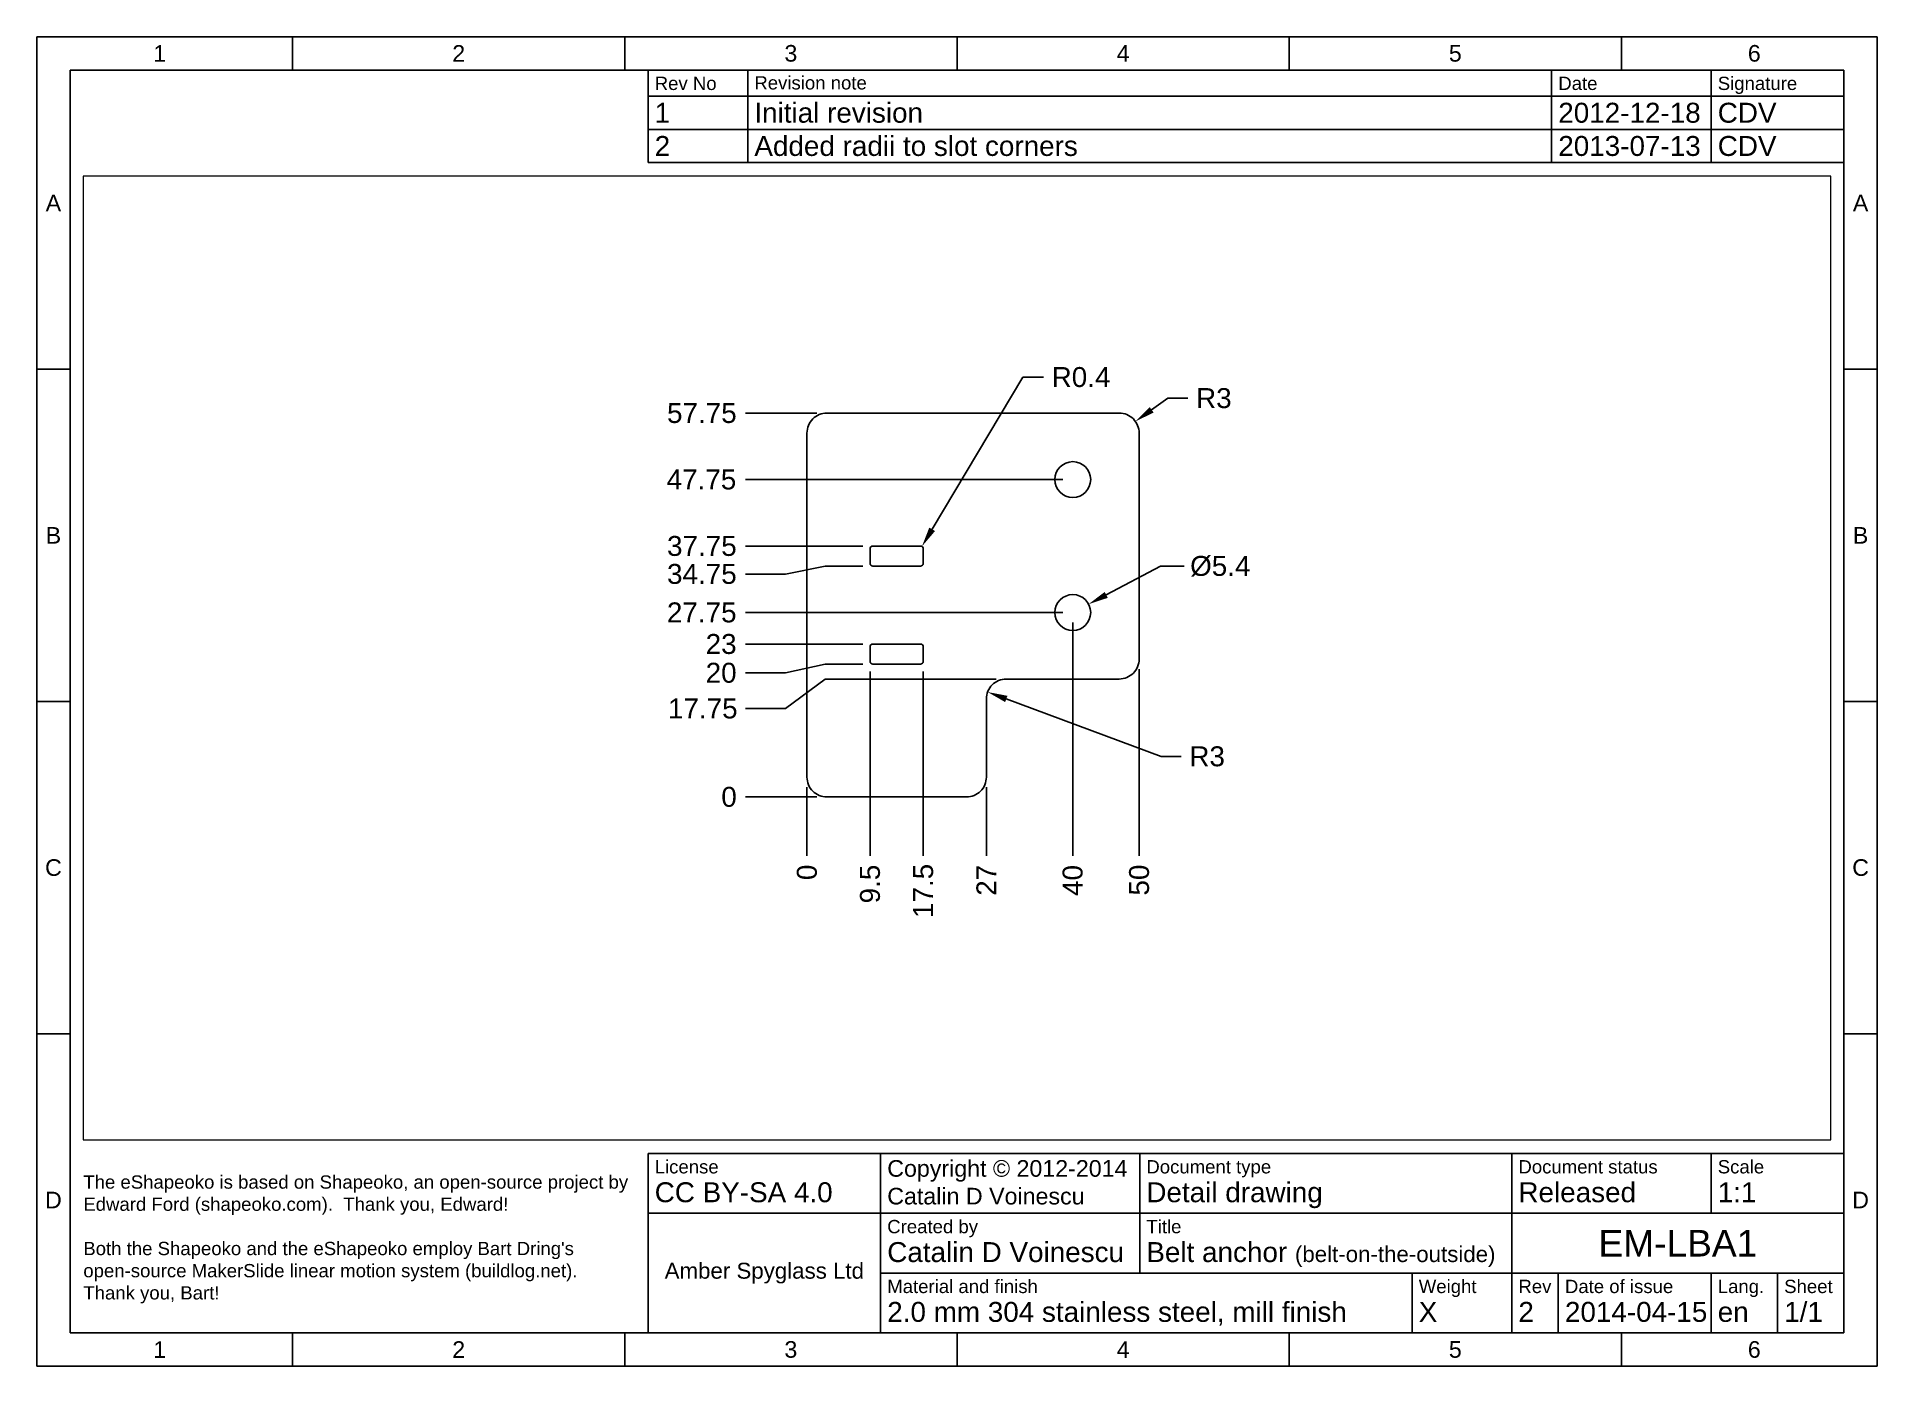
# Paper-space layout 'Sheet1' of a CAD drawing. Header units: millimetres. Extents: x 15 to 292, y 5 to 205.
# The model-space entities are those that its viewports show. They can reach past a viewport. Long polylines and large blocks are cut down to what shows.
import ezdxf

# ---------------------------------------------------------------- set-up
doc = ezdxf.new("R2010")
doc.units = ezdxf.units.MM
doc.layers.add('Dimensions', color=7, linetype='Continuous')
doc.layers.add('Parts', color=7, linetype='Continuous')
doc.styles.get("Standard").update_dxf_attribs({"font": 'arial.ttf'})
doc.dimstyles.new('Copy of Standard', dxfattribs={"dimtxt": 3, "dimasz": 3, "dimexe": 3, "dimexo": 1.5, "dimgap": 1.5, "dimtad": 0, "dimtoh": 1, "dimdsep": 46, "dimtxsty": 'Standard', "dimcen": 0, "dimadec": 0, "dimazin": 2, "dimtfac": 1, "dimtofl": 0, "dimtmove": 0, "dimatfit": 3, "dimfxl": 1, "dimtolj": 1, "dimtzin": 0, "dimarcsym": 0})

# ---------------------------------------------------------------- blocks, each defined once
blk = doc.blocks.new('*D1')
at = {"layer": 'Defpoints', "color": 0}
for p in [(-9.25, 57.75), (3, 57.75), (0, 0)]:
    blk.add_point(p, dxfattribs=at)
at = {"layer": 'Dimensions', "color": 0, "lineweight": -2}
blk.add_line((1.5, 57.75), (-9.25, 57.75), dxfattribs=at)
at = {"layer": 'Dimensions', "color": 0, "insert": (-15.82, 57.75), "char_height": 3, "attachment_point": 5}
blk.add_mtext('\\A1;57.75', dxfattribs=at)
blk = doc.blocks.new('*D2')
at = {"layer": 'Defpoints', "color": 0}
for p in [(-9.25, 0), (0, 0), (3, 0)]:
    blk.add_point(p, dxfattribs=at)
at = {"layer": 'Dimensions', "color": 0, "lineweight": -2}
blk.add_line((1.5, 0), (-9.25, 0), dxfattribs=at)
at = {"layer": 'Dimensions', "color": 0, "insert": (-11.73, 0), "char_height": 3, "attachment_point": 5}
blk.add_mtext('\\A1;0', dxfattribs=at)
blk = doc.blocks.new('*D3')
at = {"layer": 'Defpoints', "color": 0}
for p in [(-9.25, 37.75), (9.9, 37.75), (0, 0)]:
    blk.add_point(p, dxfattribs=at)
at = {"layer": 'Dimensions', "color": 0, "lineweight": -2}
blk.add_line((8.4, 37.75), (-9.25, 37.75), dxfattribs=at)
at = {"layer": 'Dimensions', "color": 0, "insert": (-15.82, 37.75), "char_height": 3, "attachment_point": 5}
blk.add_mtext('\\A1;37.75', dxfattribs=at)
blk = doc.blocks.new('*D4')
at = {"layer": 'Defpoints', "color": 0}
for p in [(-9.25, 33.54), (9.9, 34.75), (0, 0)]:
    blk.add_point(p, dxfattribs=at)
at = {"layer": 'Dimensions', "color": 0, "lineweight": -2}
for p, q in [((-3.25, 33.54), (-9.25, 33.54)), ((2.75, 34.75), (-3.25, 33.54)), ((8.4, 34.75), (2.75, 34.75))]:
    blk.add_line(p, q, dxfattribs=at)
at = {"layer": 'Dimensions', "color": 0, "insert": (-15.82, 33.54), "char_height": 3, "attachment_point": 5}
blk.add_mtext('\\A1;34.75', dxfattribs=at)
blk = doc.blocks.new('*D5')
at = {"layer": 'Defpoints', "color": 0}
for p in [(-9.25, 23), (9.9, 23), (0, 0)]:
    blk.add_point(p, dxfattribs=at)
at = {"layer": 'Dimensions', "color": 0, "lineweight": -2}
blk.add_line((8.4, 23), (-9.25, 23), dxfattribs=at)
at = {"layer": 'Dimensions', "color": 0, "insert": (-12.92, 23), "char_height": 3, "attachment_point": 5}
blk.add_mtext('\\A1;23', dxfattribs=at)
blk = doc.blocks.new('*D6')
at = {"layer": 'Defpoints', "color": 0}
for p in [(9.9, 20), (-9.25, 18.67), (0, 0)]:
    blk.add_point(p, dxfattribs=at)
at = {"layer": 'Dimensions', "color": 0, "lineweight": -2}
for p, q in [((2.75, 20), (-3.25, 18.67)), ((8.4, 20), (2.75, 20)), ((-3.25, 18.67), (-9.25, 18.67))]:
    blk.add_line(p, q, dxfattribs=at)
at = {"layer": 'Dimensions', "color": 0, "insert": (-12.92, 18.67), "char_height": 3, "attachment_point": 5}
blk.add_mtext('\\A1;20', dxfattribs=at)
blk = doc.blocks.new('*D7')
at = {"layer": 'Defpoints', "color": 0}
for p in [(-9.25, 47.75), (40, 47.75), (0, 0)]:
    blk.add_point(p, dxfattribs=at)
at = {"layer": 'Dimensions', "color": 0, "lineweight": -2}
blk.add_line((38.5, 47.75), (-9.25, 47.75), dxfattribs=at)
at = {"layer": 'Dimensions', "color": 0, "insert": (-15.88, 47.75), "char_height": 3, "attachment_point": 5}
blk.add_mtext('\\A1;47.75', dxfattribs=at)
blk = doc.blocks.new('*D8')
at = {"layer": 'Defpoints', "color": 0}
for p in [(-9.25, 27.75), (40, 27.75), (0, 0)]:
    blk.add_point(p, dxfattribs=at)
at = {"layer": 'Dimensions', "color": 0, "lineweight": -2}
blk.add_line((38.5, 27.75), (-9.25, 27.75), dxfattribs=at)
at = {"layer": 'Dimensions', "color": 0, "insert": (-15.84, 27.75), "char_height": 3, "attachment_point": 5}
blk.add_mtext('\\A1;27.75', dxfattribs=at)
blk = doc.blocks.new('*D9')
at = {"layer": 'Defpoints', "color": 0}
for p in [(30, 17.75), (-9.25, 13.3), (0, 0)]:
    blk.add_point(p, dxfattribs=at)
at = {"layer": 'Dimensions', "color": 0, "lineweight": -2}
for p, q in [((2.75, 17.75), (-3.25, 13.3)), ((28.5, 17.75), (2.75, 17.75)), ((-3.25, 13.3), (-9.25, 13.3))]:
    blk.add_line(p, q, dxfattribs=at)
at = {"layer": 'Dimensions', "color": 0, "insert": (-15.68, 13.3), "char_height": 3, "attachment_point": 5}
blk.add_mtext('\\A1;17.75', dxfattribs=at)
blk = doc.blocks.new('*D10')
at = {"layer": 'Defpoints', "color": 0}
for p in [(0, 3), (0, 0), (0, -8.86)]:
    blk.add_point(p, dxfattribs=at)
at = {"layer": 'Dimensions', "color": 0, "lineweight": -2}
blk.add_line((0, 1.5), (0, -8.86), dxfattribs=at)
at = {"layer": 'Dimensions', "color": 0, "insert": (0, -11.34), "char_height": 3, "attachment_point": 5, "rotation": 90}
blk.add_mtext('\\A1;0', dxfattribs=at)
blk = doc.blocks.new('*D11')
at = {"layer": 'Defpoints', "color": 0}
for p in [(9.5, 20.4), (0, 0), (9.5, -8.86)]:
    blk.add_point(p, dxfattribs=at)
at = {"layer": 'Dimensions', "color": 0, "lineweight": -2}
blk.add_line((9.5, 18.9), (9.5, -8.86), dxfattribs=at)
at = {"layer": 'Dimensions', "color": 0, "insert": (9.5, -13.1), "char_height": 3, "attachment_point": 5, "rotation": 90}
blk.add_mtext('\\A1;9.5', dxfattribs=at)
blk = doc.blocks.new('*D12')
at = {"layer": 'Defpoints', "color": 0}
for p in [(17.5, 20.4), (0, 0), (17.5, -8.86)]:
    blk.add_point(p, dxfattribs=at)
at = {"layer": 'Dimensions', "color": 0, "lineweight": -2}
blk.add_line((17.5, 18.9), (17.5, -8.86), dxfattribs=at)
at = {"layer": 'Dimensions', "color": 0, "insert": (17.5, -14.13), "char_height": 3, "attachment_point": 5, "rotation": 90}
blk.add_mtext('\\A1;17.5', dxfattribs=at)
blk = doc.blocks.new('*D13')
at = {"layer": 'Defpoints', "color": 0}
for p in [(27, 3), (0, 0), (27, -8.86)]:
    blk.add_point(p, dxfattribs=at)
at = {"layer": 'Dimensions', "color": 0, "lineweight": -2}
blk.add_line((27, 1.5), (27, -8.86), dxfattribs=at)
at = {"layer": 'Dimensions', "color": 0, "insert": (27, -12.53), "char_height": 3, "attachment_point": 5, "rotation": 90}
blk.add_mtext('\\A1;27', dxfattribs=at)
blk = doc.blocks.new('*D14')
at = {"layer": 'Defpoints', "color": 0}
for p in [(40, 27.75), (0, 0), (40, -8.86)]:
    blk.add_point(p, dxfattribs=at)
at = {"layer": 'Dimensions', "color": 0, "lineweight": -2}
blk.add_line((40, 26.25), (40, -8.86), dxfattribs=at)
at = {"layer": 'Dimensions', "color": 0, "insert": (40, -12.56), "char_height": 3, "attachment_point": 5, "rotation": 90}
blk.add_mtext('\\A1;40', dxfattribs=at)
blk = doc.blocks.new('*D15')
at = {"layer": 'Defpoints', "color": 0}
for p in [(50, 20.75), (0, 0), (50, -8.86)]:
    blk.add_point(p, dxfattribs=at)
at = {"layer": 'Dimensions', "color": 0, "lineweight": -2}
blk.add_line((50, 19.25), (50, -8.86), dxfattribs=at)
at = {"layer": 'Dimensions', "color": 0, "insert": (50, -12.5), "char_height": 3, "attachment_point": 5, "rotation": 90}
blk.add_mtext('\\A1;50', dxfattribs=at)
blk = doc.blocks.new('*D16')
at = {"layer": 'Defpoints', "color": 0}
for p in [(49.44, 56.5), (47, 54.75)]:
    blk.add_point(p, dxfattribs=at)
at = {"layer": 'Dimensions', "color": 0, "lineweight": -2}
for p in [(51.88, 58.24), (57.32, 59.99)]:
    blk.add_line(p, (54.32, 59.99), dxfattribs=at)
at = {"layer": 'Dimensions', "color": 0}
blk.add_solid([(51.59, 58.65), (52.17, 57.84), (49.44, 56.5)], dxfattribs=at)
at = {"layer": 'Dimensions', "color": 0, "insert": (61.24, 59.99), "char_height": 3, "attachment_point": 5}
blk.add_mtext('\\A1;R3', dxfattribs=at)
blk = doc.blocks.new('*D17')
at = {"layer": 'Defpoints', "color": 0}
for p in [(27.19, 15.79), (30, 14.75)]:
    blk.add_point(p, dxfattribs=at)
at = {"layer": 'Dimensions', "color": 0, "lineweight": -2}
for p, q in [((53.32, 6.1), (30, 14.75)), ((56.32, 6.1), (53.32, 6.1))]:
    blk.add_line(p, q, dxfattribs=at)
at = {"layer": 'Dimensions', "color": 0}
blk.add_solid([(30.17, 15.22), (29.83, 14.28), (27.19, 15.79)], dxfattribs=at)
at = {"layer": 'Dimensions', "color": 0, "insert": (60.23, 6.1), "char_height": 3, "attachment_point": 5}
blk.add_mtext('\\A1;R3', dxfattribs=at)
blk = doc.blocks.new('*D18')
at = {"layer": 'Defpoints', "color": 0}
for p in [(17.1, 37.35), (17.3, 37.69)]:
    blk.add_point(p, dxfattribs=at)
at = {"layer": 'Dimensions', "color": 0, "lineweight": -2}
for p, q in [((32.5, 63.16), (18.84, 40.27)), ((35.59, 63.16), (32.5, 63.16))]:
    blk.add_line(p, q, dxfattribs=at)
at = {"layer": 'Dimensions', "color": 0}
blk.add_solid([(18.41, 40.53), (19.27, 40.01), (17.3, 37.69)], dxfattribs=at)
at = {"layer": 'Dimensions', "color": 0, "insert": (41.25, 63.16), "char_height": 3, "attachment_point": 5}
blk.add_mtext('\\A1;R0.4', dxfattribs=at)
blk = doc.blocks.new('*D19')
at = {"layer": 'Defpoints', "color": 0}
for p in [(42.39, 29.01), (37.61, 26.49)]:
    blk.add_point(p, dxfattribs=at)
at = {"layer": 'Dimensions', "color": 0, "lineweight": -2}
for p, q in [((53.21, 34.71), (45.04, 30.41)), ((56.75, 34.71), (53.21, 34.71))]:
    blk.add_line(p, q, dxfattribs=at)
at = {"layer": 'Dimensions', "color": 0}
blk.add_solid([(44.81, 30.85), (45.28, 29.96), (42.39, 29.01)], dxfattribs=at)
at = {"layer": 'Dimensions', "color": 0, "insert": (62.21, 34.71), "char_height": 3, "attachment_point": 5}
blk.add_mtext('\\A1;%%c5.4', dxfattribs=at)

msp = doc.modelspace()

# ---------------------------------------------------------------- linework, layer by layer
at = {"layer": 'Parts'}
for points in [[(50, 20.75), (50, 54.75, 0.4142136), (47, 57.75), (3, 57.75, 0.4142136), (0, 54.75), (0, 3, 0.4142136), (3, 0), (24, 0, 0.4142136), (27, 3), (27, 14.75, -0.4142136), (30, 17.75), (47, 17.75, 0.4142136)], [(17.1, 34.75), (9.9, 34.75, -0.4142136), (9.5, 35.15), (9.5, 37.35, -0.4142136), (9.9, 37.75), (17.1, 37.75, -0.4142136), (17.5, 37.35), (17.5, 35.15, -0.4142136)], [(17.1, 20), (9.9, 20, -0.4142136), (9.5, 20.4), (9.5, 22.6, -0.4142136), (9.9, 23), (17.1, 23, -0.4142136), (17.5, 22.6), (17.5, 20.4, -0.4142136)]]:
    msp.add_lwpolyline(points, format="xyb", close=True, dxfattribs=at)
for centre in [(40, 47.75), (40, 27.75)]:
    msp.add_circle(centre, 2.7, dxfattribs=at)

# ---------------------------------------------------------------- dimensions: what is measured, and where the dimension line sits
at = {"layer": 'Dimensions'}
dim = msp.add_radius_dim(center=(17.1, 37.35), mpoint=(17.305, 37.694), dimstyle='Copy of Standard', dxfattribs=at)
dim.commit()
dim.dimension.update_dxf_attribs({"geometry": '*D18', "text_midpoint": (41.25, 63.163), "dimtype": 132})
dim = msp.add_radius_dim(center=(47, 54.75), mpoint=(49.44, 56.496), dimstyle='Copy of Standard', dxfattribs=at)
dim.commit()
dim.dimension.update_dxf_attribs({"geometry": '*D16', "text_midpoint": (61.235, 59.988)})
for feature_location, offset, dtype, picture, middle in [((3, 57.75), (-12.25, 0), 0, '*D1', (-15.817, 57.75)), ((40, 47.75), (-49.25, 0), 0, '*D7', (-15.877, 47.75)), ((9.9, 37.75), (-19.15, 0), 0, '*D3', (-15.815, 37.75)), ((9.9, 34.75), (-19.15, -1.214), 0, '*D4', (-15.815, 33.536)), ((40, 27.75), (-49.25, 0), 0, '*D8', (-15.842, 27.75)), ((40, 27.75), (0, -36.614), 1, '*D14', (40, -12.564)), ((9.9, 23), (-19.15, 0), 0, '*D5', (-12.922, 23)), ((9.9, 20), (-19.15, -1.332), 0, '*D6', (-12.916, 18.668)), ((50, 20.75), (0, -29.614), 1, '*D15', (50, -12.504)), ((9.5, 20.4), (0, -29.264), 1, '*D11', (9.5, -13.103)), ((17.5, 20.4), (0, -29.264), 1, '*D12', (17.5, -14.126)), ((30, 17.75), (-39.25, -4.446), 0, '*D9', (-15.676, 13.304)), ((0, 3), (0, -11.863911206), 1, '*D10', (0, -11.340411206)), ((27, 3), (0, -11.864), 1, '*D13', (27, -12.534)), ((3, 0), (-12.249720936, 0), 0, '*D2', (-11.726220936, 0))]:
    dim = msp.add_ordinate_dim(feature_location=feature_location, offset=offset, dtype=dtype, origin=(0, 0), dimstyle='Copy of Standard', dxfattribs=at)
    dim.commit()
    dim.dimension.update_dxf_attribs({"geometry": picture, "text_midpoint": middle})
dim = msp.add_diameter_dim_2p(p1=(37.611, 26.492), p2=(42.389, 29.008), dimstyle='Copy of Standard', dxfattribs=at)
dim.commit()
dim.dimension.update_dxf_attribs({"geometry": '*D19', "text_midpoint": (62.208, 34.708), "dimtype": 131})
dim = msp.add_radius_dim(center=(30, 14.75), mpoint=(27.187, 15.794), dimstyle='Copy of Standard', override={"dimtmove": 1}, dxfattribs=at)
dim.commit()
dim.dimension.update_dxf_attribs({"geometry": '*D17', "text_midpoint": (53.318, 6.098), "dimtype": 132})

psp = doc.layouts.new('Sheet1')

# ---------------------------------------------------------------- linework, layer by layer
for p, q in [((292, 205), (15, 205)), ((15, 205), (15, 5)), ((53.5, 205), (53.5, 200)), ((103.5, 205), (103.5, 200)), ((153.5, 205), (153.5, 200)), ((203.5, 205), (203.5, 200)), ((253.5, 205), (253.5, 200)), ((292, 5), (292, 205)), ((287, 200), (20, 200)), ((20, 200), (20, 10)), ((107, 200.08), (107, 196.08)), ((287, 200), (107, 200)), ((122, 200.08), (122, 196.08)), ((243, 196.08), (243, 200)), ((267, 196.08), (267, 200)), ((287, 10), (287, 200)), ((287, 196.08), (287, 200)), ((107, 196.08), (287, 196.08)), ((107, 196.08), (107, 191.08)), ((122, 196.08), (122, 191.08)), ((243, 191.08), (243, 196.08)), ((267, 191.08), (267, 196.08)), ((287, 191.08), (287, 196.08)), ((107, 191.08), (287, 191.08)), ((107, 191.08), (107, 186.08)), ((122, 191.08), (122, 186.08)), ((243, 186.08), (243, 191.08)), ((267, 186.08), (267, 191.08)), ((287, 186.08), (287, 191.08)), ((107, 186.08), (287, 186.08)), ((15, 155), (20, 155)), ((287, 155), (292, 155)), ((15, 105), (20, 105)), ((287, 105), (292, 105)), ((15, 55), (20, 55)), ((287, 55), (292, 55)), ((287, 40), (287, 10)), ((107, 10), (107, 37)), ((107, 37), (287, 37)), ((142, 10), (142, 37)), ((181, 19), (181, 37)), ((237, 10), (237, 37)), ((267, 28), (267, 37)), ((107, 28), (287, 28)), ((142, 19), (287, 19)), ((222, 10), (222, 19)), ((244, 10), (244, 19)), ((267, 10), (267, 19)), ((277, 10), (277, 19)), ((20, 10), (287, 10)), ((53.5, 10), (53.5, 5)), ((103.5, 10), (103.5, 5)), ((287, 10), (107, 10)), ((107, 10), (287, 10)), ((153.5, 10), (153.5, 5)), ((203.5, 10), (203.5, 5)), ((253.5, 10), (253.5, 5)), ((15, 5), (292, 5))]:
    psp.add_line(p, q)

# ---------------------------------------------------------------- texts
for s, insert, char_height, width, attachment_point in [('{1}', (33.5, 202.5), 2.5, 40, 5), ('{2}', (78.5, 202.5), 2.5, 50, 5), ('{3}', (128.5, 202.5), 2.5, 50, 5), ('{4}', (178.5, 202.5), 2.5, 50, 5), ('{5}', (228.5, 202.5), 2.5, 50, 5), ('{6}', (273.5, 202.5), 2.5, 40, 5), ('{Rev No}', (108, 199), 2, 13, 1), ('{Revision note}', (123, 199.08), 2, 99, 1), ('{Date}', (244, 199), 2, 22, 1), ('{Signature}', (268, 199), 2, 18, 1), ('{1}', (108, 195.08), 3, 13, 1), ('{Initial revision}', (123, 195.08), 3, 99, 1), ('{2012-12-18}', (244, 195.08), 3, 22, 1), ('{CDV}', (268, 195.08), 3, 18, 1), ('{2}', (108, 190.08), 3, 13, 1), ('{Added radii to slot corners}', (123, 190.08), 3, 99, 1), ('{2013-07-13}', (244, 190.08), 3, 22, 1), ('{CDV}', (268, 190.08), 3, 18, 1), ('{A}', (17.5, 180), 2.5, 5, 5), ('{A}', (289.5, 180), 2.5, 5, 5), ('{B}', (17.5, 130), 2.5, 5, 5), ('{B}', (289.5, 130), 2.5, 5, 5), ('{C}', (17.5, 80), 2.5, 5, 5), ('{C}', (289.5, 80), 2.5, 5, 5), ('{License\\P\\H1.5x;CC BY-SA 4.0}', (108, 36), 2, 33, 1), ('{Copyright © 2012-2014\\PCatalin D Voinescu}', (143, 36), 2.5, 37, 1), ('{Scale\\P\\H1.5x;1:1}', (268, 36), 2, 18, 1), ("{\\PThe eShapeoko is based on Shapeoko, an open-source project by Edward Ford (shapeoko.com).  Thank you, Edward!\\P\\PBoth the Shapeoko and the eShapeoko employ Bart Dring's open-source MakerSlide linear motion system (buildlog.net).  Thank you, Bart!}", (22, 37.04), 2, 83, 1), ('{Document type\\P\\H1.5x;Detail drawing}', (182, 36), 2, 54, 1), ('{Document status\\P\\H1.5x;Released}', (238, 36), 2, 28, 1), ('{D}', (17.5, 30), 2.5, 5, 5), ('{D}', (289.5, 30), 2.5, 5, 5), ('{Created by\\P\\H1.5x;Catalin D Voinescu}', (143, 27), 2, 37, 1), ('{Title\\P\\H1.5x;Belt anchor \\H0.8x;(belt-on-the-outside)}', (182, 27), 2, 54, 1), ('{EM-LBA1}', (262, 23.5), 4, 48, 5), ('{\\H0.8x;Amber Spyglass Ltd}', (124.5, 19), 3, 33, 5), ('{Material and finish\\P\\H1.5x;2.0 mm 304 stainless steel, mill finish}', (143, 18), 2, 78, 1), ('{Weight\\P\\H1.5x;X}', (223, 18), 2, 13, 1), ('{Rev\\P\\H1.5x;2}', (238, 18), 2, 6, 1), ('{Date of issue\\P\\H1.5x;2014-04-15}', (245, 18), 2, 21.3076, 1), ('{Lang.\\P\\H1.5x;en}', (268, 18), 2, 8, 1), ('{Sheet\\P\\H1.5x;1/1}', (278, 18), 2, 8, 1), ('{1}', (33.5, 7.5), 2.5, 40, 5), ('{2}', (78.5, 7.5), 2.5, 50, 5), ('{3}', (128.5, 7.5), 2.5, 50, 5), ('{4}', (178.5, 7.5), 2.5, 50, 5), ('{5}', (228.5, 7.5), 2.5, 50, 5), ('{6}', (273.5, 7.5), 2.5, 40, 5)]:
    psp.add_mtext(s, dxfattribs=dict(insert=insert, char_height=char_height, width=width, attachment_point=attachment_point))

# ---------------------------------------------------------------- viewports
at = {"layer": '0', "color": 7}
psp.add_viewport(center=(153.5, 111.54), size=(263, 145), view_center_point=(22.581, 20.906), view_height=145, dxfattribs=at)

doc.saveas('drawing.dxf')
